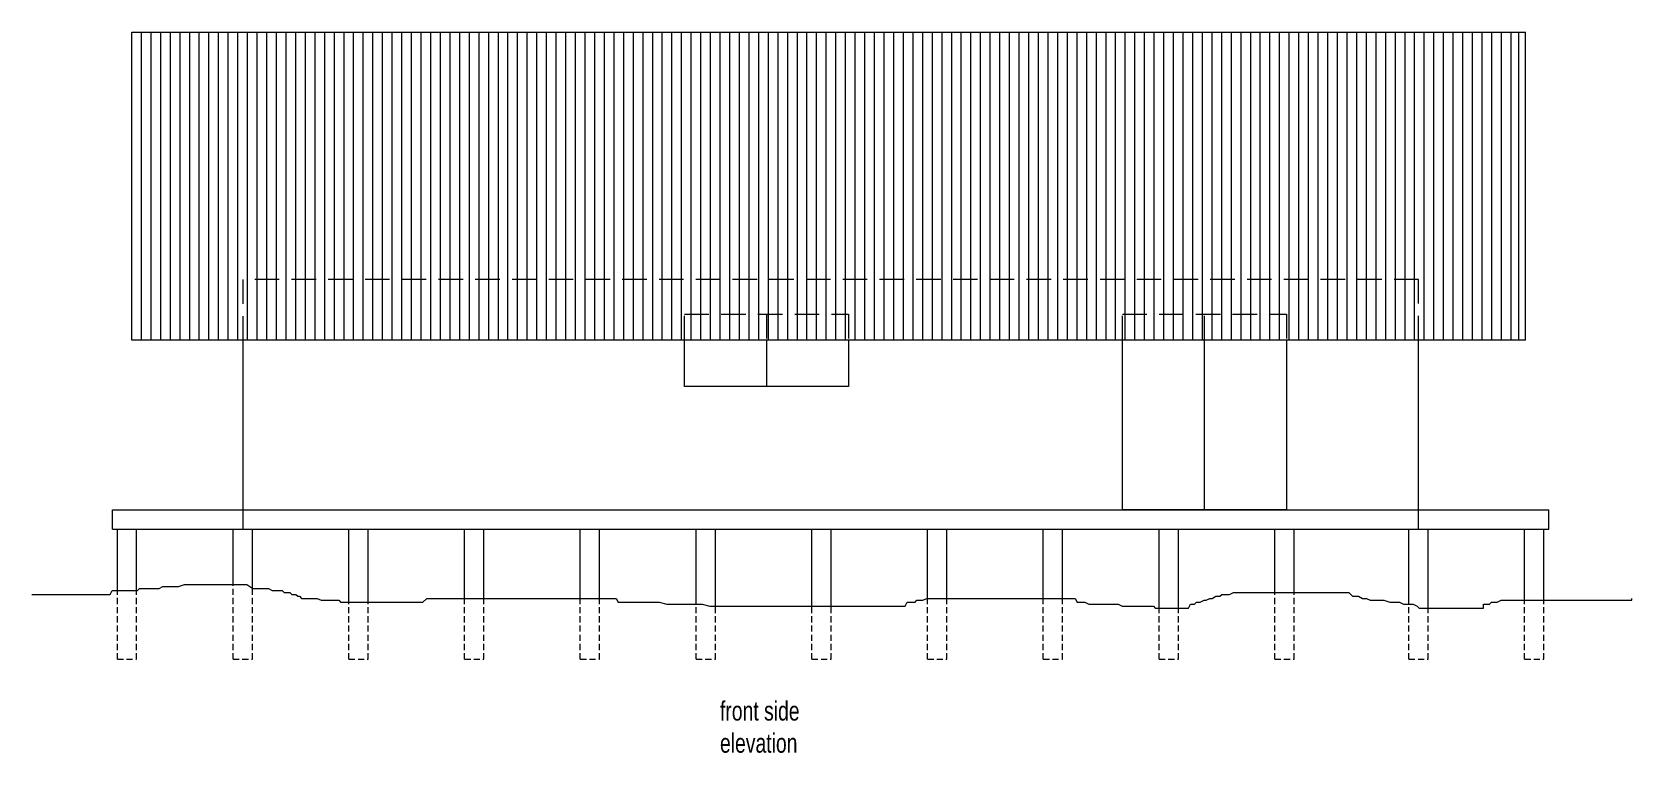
# Model space of a CAD drawing. Header units: centimetres. Extents: x -215 to 1444, y -462 to 286.
import ezdxf

# ---------------------------------------------------------------- set-up
doc = ezdxf.new("R2010")
doc.units = ezdxf.units.CM
doc.linetypes.add('DASHED2', pattern=[9.525, 6.35, -3.175])
doc.linetypes.add('DASHEDX2', pattern=[38.1, 25.4, -12.7])
doc.layers.get('0').update_dxf_attribs({"linetype": 'CONTINUOUS', "lineweight": 0})
doc.layers.add('deck', color=222, linetype='CONTINUOUS', lineweight=0)
doc.layers.add('text', color=7, linetype='CONTINUOUS', lineweight=0)
doc.styles.get("Standard").update_dxf_attribs({"font": 'txt', "width": 0.75})

msp = doc.modelspace()

# ---------------------------------------------------------------- linework, layer by layer
at = {"linetype": 'DASHEDX2'}
for p, q in [((1222.8, 28.9), (3.8, 28.9)), ((3.8, 28.9), (3.8, -34.3)), ((1222.8, -34.3), (1222.8, 28.9)), ((461.8, -7.1), (631.8, -7.1)), ((461.8, -34.3), (461.8, -7.1)), ((546.8, -7.1), (546.8, -34.3)), ((631.8, -7.1), (631.8, -34.3)), ((915.8, -7.1), (1085.8, -7.1)), ((915.8, -34.3), (915.8, -7.1)), ((1000.8, -34.3), (1000.8, -7.1)), ((1085.8, -7.1), (1085.8, -34.3)), ((3.8, -210.1), (3.8, -230.1)), ((1222.8, -230.1), (1222.8, -210.1)), ((3.8, -230.1), (1222.8, -230.1))]:
    msp.add_line(p, q, dxfattribs=at)
for p, q in [((3.8, -34.3), (3.8, -210.1)), ((461.8, -82.1), (461.8, -34.3)), ((546.8, -34.3), (546.8, -82.1)), ((631.8, -34.3), (631.8, -82.1)), ((915.8, -210.1), (915.8, -34.3)), ((1000.8, -210.1), (1000.8, -34.3)), ((1085.8, -34.3), (1085.8, -210.1)), ((1222.8, -210.1), (1222.8, -34.3)), ((631.8, -82.1), (461.8, -82.1)), ((1085.8, -210.1), (915.8, -210.1))]:
    msp.add_line(p, q)
at = {"layer": 'deck'}
for p, q in [((-111.2, 285.5), (1333.8, 285.5)), ((-111.2, -34.3), (-111.2, 285.5)), ((-101.2, -34.3), (-101.2, 285.5)), ((-91.2, -34.3), (-91.2, 285.5)), ((-81.2, -34.3), (-81.2, 285.5)), ((-71.2, -34.3), (-71.2, 285.5)), ((-61.2, -34.3), (-61.2, 285.5)), ((-51.2, -34.3), (-51.2, 285.5)), ((-41.2, -34.3), (-41.2, 285.5)), ((-31.2, -34.3), (-31.2, 285.5)), ((-21.2, -34.3), (-21.2, 285.5)), ((-11.2, -34.3), (-11.2, 285.5)), ((-1.2, -34.3), (-1.2, 285.5)), ((8.8, -34.3), (8.8, 285.5)), ((18.8, -34.3), (18.8, 285.5)), ((28.8, -34.3), (28.8, 285.5)), ((38.8, -34.3), (38.8, 285.5)), ((48.8, -34.3), (48.8, 285.5)), ((58.8, -34.3), (58.8, 285.5)), ((68.8, -34.3), (68.8, 285.5)), ((78.8, -34.3), (78.8, 285.5)), ((88.8, -34.3), (88.8, 285.5)), ((98.8, -34.3), (98.8, 285.5)), ((108.8, -34.3), (108.8, 285.5)), ((118.8, -34.3), (118.8, 285.5)), ((128.8, -34.3), (128.8, 285.5)), ((138.8, -34.3), (138.8, 285.5)), ((148.8, -34.3), (148.8, 285.5)), ((158.8, -34.3), (158.8, 285.5)), ((168.8, -34.3), (168.8, 285.5)), ((178.8, -34.3), (178.8, 285.5)), ((188.8, -34.3), (188.8, 285.5)), ((198.8, -34.3), (198.8, 285.5)), ((208.8, -34.3), (208.8, 285.5)), ((218.8, -34.3), (218.8, 285.5)), ((228.8, -34.3), (228.8, 285.5)), ((238.8, -34.3), (238.8, 285.5)), ((248.8, -34.3), (248.8, 285.5)), ((258.8, -34.3), (258.8, 285.5)), ((268.8, -34.3), (268.8, 285.5)), ((278.8, -34.3), (278.8, 285.5)), ((288.8, -34.3), (288.8, 285.5)), ((298.8, -34.3), (298.8, 285.5)), ((308.8, -34.3), (308.8, 285.5)), ((318.8, -34.3), (318.8, 285.5)), ((328.8, -34.3), (328.8, 285.5)), ((338.8, -34.3), (338.8, 285.5)), ((348.8, -34.3), (348.8, 285.5)), ((358.8, -34.3), (358.8, 285.5)), ((368.8, -34.3), (368.8, 285.5)), ((378.8, -34.3), (378.8, 285.5)), ((388.8, -34.3), (388.8, 285.5)), ((398.8, -34.3), (398.8, 285.5)), ((408.8, -34.3), (408.8, 285.5)), ((418.8, -34.3), (418.8, 285.5)), ((428.8, -34.3), (428.8, 285.5)), ((438.8, -34.3), (438.8, 285.5)), ((448.8, -34.3), (448.8, 285.5)), ((458.8, -34.3), (458.8, 285.5)), ((468.8, -34.3), (468.8, 285.5)), ((478.8, -34.3), (478.8, 285.5)), ((488.8, -34.3), (488.8, 285.5)), ((498.8, -34.3), (498.8, 285.5)), ((508.8, -34.3), (508.8, 285.5)), ((518.8, -34.3), (518.8, 285.5)), ((528.8, -34.3), (528.8, 285.5)), ((538.8, -34.3), (538.8, 285.5)), ((548.8, -34.3), (548.8, 285.5)), ((558.8, -34.3), (558.8, 285.5)), ((568.8, -34.3), (568.8, 285.5)), ((578.8, -34.3), (578.8, 285.5)), ((588.8, -34.3), (588.8, 285.5)), ((598.8, -34.3), (598.8, 285.5)), ((608.8, -34.3), (608.8, 285.5)), ((618.8, -34.3), (618.8, 285.5)), ((628.8, -34.3), (628.8, 285.5)), ((638.8, -34.3), (638.8, 285.5)), ((648.8, -34.3), (648.8, 285.5)), ((658.8, -34.3), (658.8, 285.5)), ((668.8, -34.3), (668.8, 285.5)), ((678.8, -34.3), (678.8, 285.5)), ((688.8, -34.3), (688.8, 285.5)), ((698.8, -34.3), (698.8, 285.5)), ((708.8, -34.3), (708.8, 285.5)), ((718.8, -34.3), (718.8, 285.5)), ((728.8, -34.3), (728.8, 285.5)), ((738.8, -34.3), (738.8, 285.5)), ((748.8, -34.3), (748.8, 285.5)), ((758.8, -34.3), (758.8, 285.5)), ((768.8, -34.3), (768.8, 285.5)), ((778.8, -34.3), (778.8, 285.5)), ((788.8, -34.3), (788.8, 285.5)), ((798.8, -34.3), (798.8, 285.5)), ((808.8, -34.3), (808.8, 285.5)), ((818.8, -34.3), (818.8, 285.5)), ((828.8, -34.3), (828.8, 285.5)), ((838.8, -34.3), (838.8, 285.5)), ((848.8, -34.3), (848.8, 285.5)), ((858.8, -34.3), (858.8, 285.5)), ((868.8, -34.3), (868.8, 285.5)), ((878.8, -34.3), (878.8, 285.5)), ((888.8, -34.3), (888.8, 285.5)), ((898.8, -34.3), (898.8, 285.5)), ((908.8, -34.3), (908.8, 285.5)), ((918.8, -34.3), (918.8, 285.5)), ((928.8, -34.3), (928.8, 285.5)), ((938.8, -34.3), (938.8, 285.5)), ((948.8, -34.3), (948.8, 285.5)), ((958.8, -34.3), (958.8, 285.5)), ((968.8, -34.3), (968.8, 285.5)), ((978.8, -34.3), (978.8, 285.5)), ((988.8, -34.3), (988.8, 285.5)), ((998.8, -34.3), (998.8, 285.5)), ((1008.8, -34.3), (1008.8, 285.5)), ((1018.8, -34.3), (1018.8, 285.5)), ((1028.8, -34.3), (1028.8, 285.5)), ((1038.8, -34.3), (1038.8, 285.5)), ((1048.8, -34.3), (1048.8, 285.5)), ((1058.8, -34.3), (1058.8, 285.5)), ((1068.8, -34.3), (1068.8, 285.5)), ((1078.8, -34.3), (1078.8, 285.5)), ((1088.8, -34.3), (1088.8, 285.5)), ((1098.8, -34.3), (1098.8, 285.5)), ((1108.8, -34.3), (1108.8, 285.5)), ((1118.8, -34.3), (1118.8, 285.5)), ((1128.8, -34.3), (1128.8, 285.5)), ((1138.8, -34.3), (1138.8, 285.5)), ((1148.8, -34.3), (1148.8, 285.5)), ((1158.8, -34.3), (1158.8, 285.5)), ((1168.8, -34.3), (1168.8, 285.5)), ((1178.8, -34.3), (1178.8, 285.5)), ((1188.8, -34.3), (1188.8, 285.5)), ((1198.8, -34.3), (1198.8, 285.5)), ((1208.8, -34.3), (1208.8, 285.5)), ((1218.8, -34.3), (1218.8, 285.5)), ((1228.8, -34.3), (1228.8, 285.5)), ((1238.8, -34.3), (1238.8, 285.5)), ((1248.8, -34.3), (1248.8, 285.5)), ((1258.8, -34.3), (1258.8, 285.5)), ((1268.8, -34.3), (1268.8, 285.5)), ((1278.8, -34.3), (1278.8, 285.5)), ((1288.8, -34.3), (1288.8, 285.5)), ((1298.8, -34.3), (1298.8, 285.5)), ((1308.8, -34.3), (1308.8, 285.5)), ((1318.8, -34.3), (1318.8, 285.5)), ((1326.8, -34.3), (1326.8, 285.5)), ((1333.8, -34.3), (1333.8, 285.5)), ((1333.8, -34.3), (-111.2, -34.3)), ((-131.2, -210.1), (1357.8, -210.1)), ((-131.2, -230.1), (-131.2, -210.1)), ((1357.8, -230.1), (1357.8, -210.1)), ((-131.2, -230.1), (1357.8, -230.1)), ((-126.2, -293.9), (-126.2, -230.1)), ((-106.2, -293.9), (-106.2, -230.1)), ((-6.2, -287.8), (-6.2, -230.1)), ((13.8, -291.6), (13.8, -230.1)), ((113.8, -306), (113.8, -230.1)), ((133.8, -306), (133.8, -230.1)), ((233.8, -302), (233.8, -230.1)), ((253.8, -302), (253.8, -230.1)), ((353.8, -302), (353.8, -230.1)), ((373.8, -302), (373.8, -230.1)), ((473.8, -308), (473.8, -230.1)), ((493.8, -310.1), (493.8, -230.1)), ((593.8, -310.1), (593.8, -230.1)), ((613.8, -310.1), (613.8, -230.1)), ((713.8, -302), (713.8, -230.1)), ((733.8, -302), (733.8, -230.1)), ((833.8, -302), (833.8, -230.1)), ((853.8, -302), (853.8, -230.1)), ((953.8, -312.1), (953.8, -230.1)), ((973.8, -312.1), (973.8, -230.1)), ((1073.8, -295.9), (1073.8, -230.1)), ((1093.8, -295.9), (1093.8, -230.1)), ((1212.8, -308), (1212.8, -230.1)), ((1232.8, -312.1), (1232.8, -230.1)), ((1332.8, -304), (1332.8, -230.1)), ((1352.8, -304), (1352.8, -230.1))]:
    msp.add_line(p, q, dxfattribs=at)
at = {"layer": 'deck', "linetype": 'DASHED2'}
for p, q in [((-126.2, -365.1), (-126.2, -293.9)), ((-106.2, -365.1), (-106.2, -293.9)), ((-6.2, -365.1), (-6.2, -287.8)), ((13.8, -365.1), (13.8, -291.6)), ((1073.8, -365.1), (1073.8, -295.9)), ((1093.8, -365.1), (1093.8, -295.9)), ((113.8, -365.1), (113.8, -306)), ((133.8, -365.1), (133.8, -306)), ((233.8, -365.1), (233.8, -302)), ((253.8, -365.1), (253.8, -302)), ((353.8, -365.1), (353.8, -302)), ((373.8, -365.1), (373.8, -302)), ((473.8, -365.1), (473.8, -308)), ((493.8, -365.1), (493.8, -310.1)), ((593.8, -365.1), (593.8, -310.1)), ((613.8, -365.1), (613.8, -310.1)), ((713.8, -365.1), (713.8, -302)), ((733.8, -365.1), (733.8, -302)), ((833.8, -365.1), (833.8, -302)), ((853.8, -365.1), (853.8, -302)), ((953.8, -365.1), (953.8, -312.1)), ((973.8, -365.1), (973.8, -312.1)), ((1212.8, -365.1), (1212.8, -308)), ((1232.8, -365.1), (1232.8, -312.1)), ((1332.8, -365.1), (1332.8, -304)), ((1352.8, -365.1), (1352.8, -304)), ((-126.2, -365.1), (-106.2, -365.1)), ((-6.2, -365.1), (13.8, -365.1)), ((113.8, -365.1), (133.8, -365.1)), ((233.8, -365.1), (253.8, -365.1)), ((353.8, -365.1), (373.8, -365.1)), ((473.8, -365.1), (493.8, -365.1)), ((593.8, -365.1), (613.8, -365.1)), ((713.8, -365.1), (733.8, -365.1)), ((833.8, -365.1), (853.8, -365.1)), ((953.8, -365.1), (973.8, -365.1)), ((1073.8, -365.1), (1093.8, -365.1)), ((1212.8, -365.1), (1232.8, -365.1)), ((1332.8, -365.1), (1352.8, -365.1))]:
    msp.add_line(p, q, dxfattribs=at)
at = {"layer": 'deck'}
msp.add_lwpolyline([(-214.7, -297.9), (-210.6, -297.9), (-208.6, -297.9), (-206.6, -297.9), (-204.6, -297.9), (-202.5, -297.9), (-198.5, -297.9), (-196.5, -297.9), (-194.4, -297.9), (-192.4, -297.9), (-190.4, -297.9), (-188.3, -297.9), (-186.3, -297.9), (-184.3, -297.9), (-182.3, -297.9), (-180.2, -297.9), (-178.2, -297.9), (-176.2, -297.9), (-174.2, -297.9), (-170.1, -297.9), (-166.1, -297.9), (-162, -297.9), (-160, -297.9), (-155.9, -297.9), (-151.9, -297.9), (-147.8, -297.9), (-143.8, -297.9), (-141.8, -297.9), (-137.7, -297.9), (-133.7, -297.9), (-131.6, -293.9), (-127.6, -293.9), (-125.6, -293.9), (-121.5, -293.9), (-117.5, -293.9), (-115.4, -293.9), (-109.4, -293.9), (-107.3, -293.9), (-105.3, -293.9), (-103.3, -291.8), (-101.3, -291.8), (-99.2, -291.8), (-97.2, -291.8), (-93.2, -291.8), (-91.1, -291.8), (-87.1, -291.8), (-83, -291.8), (-79, -289.8), (-74.9, -289.8), (-70.9, -289.8), (-66.8, -289.8), (-62.8, -289.8), (-56.7, -287.8), (-54.7, -287.8), (-52.6, -287.8), (-50.6, -287.8), (-48.6, -287.8), (-46.6, -287.8), (-44.5, -287.8), (-42.5, -287.8), (-40.5, -287.8), (-38.5, -287.8), (-36.4, -287.8), (-34.4, -287.8), (-30.4, -287.8), (-28.3, -287.8), (-26.3, -287.8), (-22.3, -287.8), (-18.2, -287.8), (-16.2, -287.8), (-14.2, -287.8), (-12.1, -287.8), (-10.1, -287.8), (-8.1, -287.8), (-6.1, -287.8), (-4, -287.8), (-2, -287.8), (2, -287.8), (4.1, -287.8), (8.1, -287.8), (14.2, -291.8), (18.2, -291.8), (24.3, -291.8), (30.4, -291.8), (34.4, -293.9), (38.5, -293.9), (44.6, -293.9), (46.6, -295.9), (48.6, -295.9), (52.7, -295.9), (54.7, -297.9), (56.7, -297.9), (58.7, -297.9), (60.8, -299.9), (62.8, -299.9), (64.8, -302), (66.9, -302), (70.9, -302), (72.9, -302), (75, -302), (77, -302), (79, -302), (81, -302), (85.1, -304), (87.1, -304), (89.1, -304), (93.2, -304), (95.2, -304), (97.2, -304), (101.3, -304), (103.3, -304), (105.3, -306), (109.4, -306), (111.4, -306), (113.4, -306), (115.5, -306), (117.5, -306), (119.5, -306), (121.5, -306), (127.6, -306), (129.6, -306), (133.7, -306), (139.8, -306), (143.8, -306), (145.8, -306), (151.9, -306), (153.9, -306), (160, -306), (162, -306), (166.1, -306), (172.2, -306), (174.2, -306), (178.2, -306), (180.3, -306), (184.3, -306), (188.4, -306), (190.4, -306), (194.5, -302), (196.5, -302), (200.5, -302), (202.6, -302), (204.6, -302), (208.6, -302), (210.7, -302), (212.7, -302), (214.7, -302), (216.7, -302), (218.8, -302), (220.8, -302), (222.8, -302), (228.9, -302), (230.9, -302), (232.9, -302), (237, -302), (241, -302), (243.1, -302), (247.1, -302), (249.1, -302), (251.2, -302), (253.2, -302), (255.2, -302), (257.2, -302), (259.3, -302), (265.3, -302), (269.4, -302), (273.4, -302), (275.5, -302), (279.5, -302), (281.5, -302), (283.6, -302), (287.6, -302), (289.6, -302), (291.7, -302), (295.7, -302), (299.8, -302), (301.8, -302), (303.8, -302), (305.8, -302), (309.9, -302), (311.9, -302), (314, -302), (318, -302), (320, -302), (324.1, -302), (326.1, -302), (330.2, -302), (334.2, -302), (336.2, -302), (342.3, -302), (346.4, -302), (350.4, -302), (352.4, -302), (354.5, -302), (356.5, -302), (360.5, -302), (362.6, -302), (366.6, -302), (368.6, -302), (372.7, -302), (374.7, -302), (376.7, -302), (378.8, -302), (382.8, -302), (386.9, -302), (388.9, -302), (390.9, -302), (392.9, -306), (397, -306), (399, -306), (401, -306), (403.1, -306), (405.1, -306), (407.1, -306), (411.2, -306), (413.2, -306), (415.2, -306), (417.2, -306), (419.3, -306), (423.3, -306), (425.3, -306), (429.4, -306), (433.4, -306), (435.5, -306), (443.6, -308), (449.7, -308), (453.7, -308), (455.7, -308), (459.8, -308), (461.8, -308), (467.9, -308), (469.9, -308), (474, -308), (478, -308), (480, -308), (488.1, -310.1), (490.2, -310.1), (494.2, -310.1), (496.2, -310.1), (500.3, -310.1), (506.4, -310.1), (510.4, -310.1), (514.5, -310.1), (516.5, -310.1), (520.5, -310.1), (524.6, -310.1), (526.6, -310.1), (530.7, -310.1), (534.7, -310.1), (538.8, -310.1), (546.9, -310.1), (550.9, -310.1), (555, -310.1), (559, -310.1), (565.1, -310.1), (569.2, -310.1), (573.2, -310.1), (577.3, -310.1), (581.3, -310.1), (583.3, -310.1), (585.4, -310.1), (589.4, -310.1), (593.5, -310.1), (595.5, -310.1), (603.6, -310.1), (605.6, -310.1), (607.6, -310.1), (611.7, -310.1), (615.7, -310.1), (619.8, -310.1), (623.8, -310.1), (625.9, -310.1), (629.9, -310.1), (631.9, -310.1), (634, -310.1), (638, -310.1), (640, -310.1), (642.1, -310.1), (644.1, -310.1), (648.1, -310.1), (650.2, -310.1), (652.2, -310.1), (654.2, -310.1), (658.3, -310.1), (660.3, -310.1), (666.4, -310.1), (670.4, -310.1), (674.5, -310.1), (676.5, -310.1), (678.5, -310.1), (680.5, -310.1), (682.6, -310.1), (684.6, -310.1), (686.6, -310.1), (688.7, -310.1), (690.7, -310.1), (692.7, -306), (694.7, -306), (698.8, -306), (700.8, -306), (702.8, -304), (706.9, -304), (708.9, -304), (713, -302), (719, -302), (723.1, -302), (729.2, -302), (731.2, -302), (735.2, -302), (739.3, -302), (745.4, -302), (749.4, -302), (753.5, -302), (761.6, -302), (765.6, -302), (769.7, -302), (773.7, -302), (775.7, -302), (783.8, -302), (789.9, -302), (794, -302), (796, -302), (802.1, -302), (806.1, -302), (810.2, -302), (812.2, -302), (816.3, -302), (820.3, -302), (822.3, -302), (826.4, -302), (830.4, -302), (832.5, -302), (836.5, -302), (838.5, -302), (842.6, -302), (844.6, -302), (848.7, -302), (852.7, -302), (856.8, -302), (858.8, -302), (862.8, -302), (866.9, -302), (868.9, -306), (873, -306), (877, -306), (881.1, -308), (883.1, -308), (885.1, -308), (887.1, -308), (889.2, -308), (893.2, -308), (897.3, -308), (903.3, -308), (907.4, -308), (911.4, -308), (915.5, -310.1), (919.5, -310.1), (923.6, -310.1), (925.6, -310.1), (929.7, -310.1), (933.7, -310.1), (941.8, -310.1), (947.9, -310.1), (949.9, -312.1), (954, -312.1), (958, -312.1), (962.1, -312.1), (966.1, -312.1), (970.2, -312.1), (972.2, -312.1), (974.2, -312.1), (978.3, -312.1), (980.3, -312.1), (982.3, -312.1), (984.4, -312.1), (986.4, -308), (988.4, -308), (990.4, -308), (992.5, -306), (994.5, -306), (996.5, -306), (1000.6, -304), (1002.6, -304), (1006.6, -302), (1008.7, -302), (1012.7, -299.9), (1016.8, -299.9), (1018.8, -297.9), (1024.9, -297.9), (1026.9, -297.9), (1030.9, -295.9), (1037, -295.9), (1041.1, -295.9), (1047.1, -295.9), (1051.2, -295.9), (1057.3, -295.9), (1063.4, -295.9), (1067.4, -295.9), (1075.5, -295.9), (1081.6, -295.9), (1083.6, -295.9), (1085.6, -295.9), (1087.7, -295.9), (1089.7, -295.9), (1091.7, -295.9), (1095.8, -295.9), (1101.8, -295.9), (1105.9, -295.9), (1109.9, -295.9), (1114, -295.9), (1118, -295.9), (1122.1, -295.9), (1126.1, -295.9), (1132.2, -295.9), (1136.3, -295.9), (1138.3, -295.9), (1142.3, -295.9), (1144.4, -295.9), (1148.4, -295.9), (1150.4, -295.9), (1154.5, -299.9), (1156.5, -299.9), (1160.6, -299.9), (1164.6, -302), (1168.7, -302), (1172.7, -304), (1176.8, -304), (1180.8, -304), (1186.9, -304), (1193, -306), (1197, -306), (1199.1, -306), (1203.1, -306), (1207.2, -308), (1211.2, -308), (1215.3, -308), (1217.3, -308), (1221.3, -310.1), (1223.4, -312.1), (1225.4, -312.1), (1229.4, -312.1), (1233.5, -312.1), (1237.5, -312.1), (1241.6, -312.1), (1245.6, -312.1), (1249.7, -312.1), (1255.8, -312.1), (1257.8, -312.1), (1261.8, -312.1), (1265.9, -312.1), (1267.9, -312.1), (1269.9, -312.1), (1272, -312.1), (1274, -312.1), (1276, -312.1), (1280.1, -312.1), (1282.1, -312.1), (1286.1, -312.1), (1290.2, -312.1), (1290.2, -308), (1292.2, -308), (1294.2, -308), (1296.3, -308), (1298.3, -306), (1302.3, -306), (1304.4, -306), (1308.4, -304), (1312.5, -304), (1314.5, -304), (1318.6, -304), (1322.6, -304), (1324.6, -304), (1326.7, -304), (1328.7, -304), (1330.7, -304), (1332.7, -304), (1334.8, -304), (1336.8, -304), (1338.8, -304), (1342.9, -304), (1346.9, -304), (1348.9, -304), (1351, -304), (1353, -304), (1355, -304), (1357, -304), (1361.1, -304), (1365.1, -304), (1375.3, -304), (1383.4, -304), (1387.4, -304), (1391.5, -304), (1393.5, -304), (1397.5, -304), (1399.6, -304), (1401.6, -304), (1403.6, -304), (1407.7, -304), (1411.7, -304), (1415.8, -304), (1417.8, -304), (1419.8, -304), (1423.9, -304), (1425.9, -304), (1429.9, -304), (1432, -304), (1436, -304), (1438.1, -304), (1440.1, -304), (1442.1, -304), (1444.1, -304), (1444.1, -302)], dxfattribs=at)

# ---------------------------------------------------------------- texts
at = {"layer": 'text', "insert": (498.6, -435.6), "char_height": 20, "width": 100, "attachment_point": 4}
msp.add_mtext('front side elevation', dxfattribs=at)

doc.saveas('drawing.dxf')
